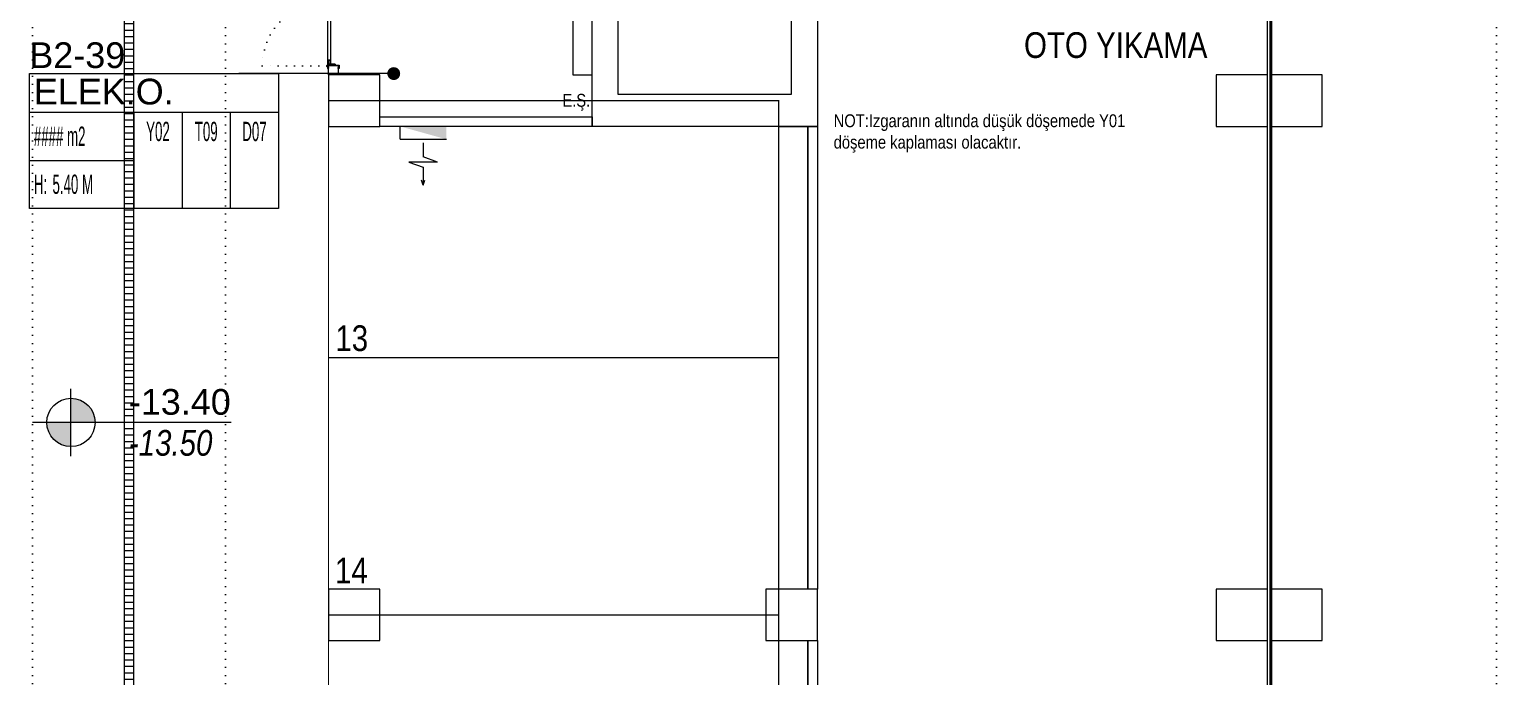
# Model space of a CAD drawing. Header units: metres. Extents: x -13933 to 152404, y -7861 to 21912.
# Drawn here: x 5595 to 7876, y 1544 to 2551 of the extents above; entities that cross this region are included whole.
import ezdxf
from ezdxf.enums import TextEntityAlignment as Align

# ---------------------------------------------------------------- set-up
doc = ezdxf.new("R2010")
doc.units = ezdxf.units.M
doc.header["$LTSCALE"] = 100
doc.header["$MEASUREMENT"] = 0
doc.linetypes.add('DOT2', pattern=[0.125, 0, -0.125])
doc.linetypes.add('HIDDEN', pattern=[0.375, 0.25, -0.125])
doc.layers.get('0').update_dxf_attribs({"color": 9, "lineweight": 9})
for name, color, linetype, lineweight in [('00', 9, 'Continuous', 9), ('01', 9, 'Continuous', 9), ('05', 9, 'Continuous', 9), ('06B', 9, 'Continuous', 9), ('06D', 9, 'Continuous', 9), ('10', 9, 'Continuous', 9), ('20', 9, 'DOT2', 9), ('21', 9, 'Continuous', 9), ('21_mahal200', 9, 'Continuous', 9), ('32-ekipman', 9, 'Continuous', 9)]:
    doc.layers.add(name, color=color, linetype=linetype, lineweight=lineweight)
doc.styles.add('Arial', font='arial.ttf', dxfattribs={"height": 2.5})
doc.styles.add('MuuM_TEXT-ITALIC', font='ARIALNI.TTF')
doc.styles.add('MuuM_TEXT-STANDART', font='ARIALN.TTF')
doc.dimstyles.new('MuuM_DIM200', dxfattribs={"dimscale": 20, "dimtxt": 2, "dimasz": 1, "dimexe": 1, "dimexo": 1, "dimgap": 1, "dimtad": 1, "dimdec": 1, "dimrnd": 0.5, "dimdsep": 46, "dimtxsty": 'MuuM_TEXT-STANDART', "dimblk": 'ARCHTICK', "dimcen": 0, "dimdle": 0.15, "dimclrd": 256, "dimclre": 256, "dimclrt": 256, "dimadec": 0, "dimazin": 0, "dimtfac": 5, "dimtdec": 1, "dimtix": 1, "dimtmove": 2, "dimatfit": 3, "dimldrblk": 'DOT', "dimfxl": 3, "dimfxlon": 1, "dimtolj": 1, "dimlwd": -1, "dimlwe": -1, "dimarcsym": 0})

# ---------------------------------------------------------------- blocks, each defined once
blk = doc.blocks.new('p-kolon_80x80')
blk.add_lwpolyline([(-40, -40), (40, -40), (40, 40), (-40, 40)], close=True)
blk = doc.blocks.new('2.bod.sitatik')
at = {"layer": '01'}
blk.add_lwpolyline([(6510, -5630), (6510, -5630), (6510, -5630), (6510, -6180), (6780, -6180), (6780, -5765), (6780, -5765), (6780, -5630), (6820, -5630), (6820, -6230), (6470, -6230), (6470, -5630), (6510, -5630)], dxfattribs=at)
for p in [(6100, -6190), (7480, -6190), (7565, -6190), (6100, -6990), (6780, -6990), (7480, -6990), (7565, -6990)]:
    blk.add_blockref('p-kolon_80x80', p, dxfattribs=at)
blk = doc.blocks.new('p-işyeri')
at = {"color": 0, "const_width": 2}
blk.add_lwpolyline([(200, 0), (200, 700), (-200, 700), (-200, 0)], close=True, dxfattribs=at)
blk = doc.blocks.new('p-birim')
blk.add_lwpolyline([(0, 0), (1, 0), (1, 1), (0, 1)], close=True)
blk = doc.blocks.new('p-ızgara')
at = {"layer": '06D'}
h = blk.add_hatch(dxfattribs=at)
h.set_pattern_fill('_USER', color=252, scale=10, angle=180, style=0, pattern_type=0)
h.set_pattern_definition([(180, (20, -8630), (-1e-15, -10), [])])
h.paths.add_polyline_path([(5742.5, -4975), (5742.5, -8278.5), (5757.5, -8278.5), (5757.5, -4975)])
blk.add_lwpolyline([(5742.5, -4975), (5742.5, -8278.5), (5757.5, -8278.5), (5757.5, -4975)], close=True, dxfattribs=at)
blk = doc.blocks.new('0_elevationtarget-p-bk')
h = blk.add_hatch(color=250)
h.paths.add_polyline_path([(1.88, 0, 0.414214), (0, 1.88), (0, 0)])
h.paths.add_polyline_path([(0, 0), (-1.88, 0, 0.414214), (0, -1.88)])
blk.add_line((0, -2.62), (0, 2.62))
blk.add_lwpolyline([(12.45, 0), (-3, 0)])
blk.add_circle((0, 0), 1.88)
at = {"style": 'Arial'}
blk.add_attdef('BITMISKOT', text='', height=2, dxfattribs=at).set_placement((4.5, 0), align=Align.BOTTOM_LEFT)
at = {"style": 'MuuM_TEXT-ITALIC'}
blk.add_attdef('FINISHINGFLOORLEVEL', text='', height=2, dxfattribs=at).set_placement((4.5, -0.59), align=Align.TOP_LEFT)
blk = doc.blocks.new('YD-72-20')
at = {"linetype": 'Continuous'}
for p, q in [((0, 0.714), (-0.028, 0.634)), ((0, 0.714), (0.028, 0.634)), ((0, 0.434), (0, 0.714)), ((-0.225, 0.355), (0.225, 0.355)), ((-0.225, 0.355), (0, 0.276)), ((0.225, 0.355), (0, 0.434)), ((0, 0.058), (0, 0.276)), ((0.36, 0), (-0.36, 0)), ((0.36, 0), (0.36, -0.2))]:
    blk.add_line(p, q, dxfattribs=at)
blk.add_solid([(0.36, -0.2), (-0.36, 0), (-0.36, -0.2)])
blk = doc.blocks.new('A$C29B32992')
at = {"xscale": 100, "yscale": 100, "zscale": 100, "rotation": 180}
blk.add_blockref('YD-72-20', (6207.2, -8510.1), dxfattribs=at)
blk = doc.blocks.new('gr-p-barel kilitli kapı kolu')
at = {"flags": 128}
for points in [[(-0.9, 0.8), (-0.9, 4.9), (-11.7, 4.9), (-11.7, 6.7), (0.9, 6.7), (0.9, 0.8)], [(-0.8, 5), (0.8, 6.6)]]:
    blk.add_lwpolyline(points, dxfattribs=at)
blk.add_lwpolyline([(-2.75, 0), (-2.75, 0.7), (2.75, 0.7), (2.75, 0)])
blk.add_lwpolyline([(-1.3, 0.7), (1.3, 0.7), (1.3, 0.8), (-1.3, 0.8)], close=True)
blk = doc.blocks.new('prf-scr2')
at = {"linetype": 'DOT2', "ltscale": 10}
blk.add_line((0, 0.2), (0, -1.1), dxfattribs=at)
for p, q in [((-0.1, -0.2), (0.1, -0.3)), ((0.1, -0.2), (-0.1, -0.2)), ((0.1, -0.3), (-0.1, -0.3)), ((-0.1, -0.3), (0.1, -0.4)), ((0.1, -0.4), (-0.1, -0.4)), ((0.1, -0.5), (-0.1, -0.4)), ((-0.1, -0.4), (0.1, -0.4)), ((0.1, -0.6), (-0.1, -0.5)), ((-0.1, -0.5), (0.1, -0.5)), ((-0.1, -0.6), (0.1, -0.7)), ((0.1, -0.6), (-0.1, -0.6)), ((-0.1, -0.6), (0.1, -0.6)), ((-0.1, -0.7), (0.1, -0.8)), ((0.1, -0.7), (-0.1, -0.7)), ((-0.1, -0.8), (0.1, -0.8)), ((0.1, -0.8), (-0.1, -0.8)), ((0.1, -0.2), (0, -0.1)), ((0, -0.2), (0.1, -0.2))]:
    blk.add_line(p, q)
blk.add_lwpolyline([(0.2, 0), (-0.2, 0), (-0.2, 0), (-0.1, -0.1), (0.1, -0.1), (0.2, 0), (0.2, 0)], close=True)
for points in [[(0.2, 0), (-0.2, 0)], [(-0.1, -0.1), (-0.1, -0.2), (-0.1, -0.2), (-0.1, -0.2), (-0.1, -0.2), (-0.1, -0.3), (-0.1, -0.3), (-0.1, -0.3), (-0.1, -0.3), (-0.1, -0.4), (-0.1, -0.4), (-0.1, -0.4), (-0.1, -0.4), (-0.1, -0.4), (-0.1, -0.5), (-0.1, -0.5), (-0.1, -0.5), (-0.1, -0.5), (-0.1, -0.5), (-0.1, -0.5), (-0.1, -0.6), (-0.1, -0.6), (-0.1, -0.6), (-0.1, -0.6), (-0.1, -0.6), (-0.1, -0.7), (-0.1, -0.7), (-0.1, -0.7), (-0.1, -0.7), (-0.1, -0.7), (-0.1, -0.8), (-0.1, -0.8), (-0.1, -0.8), (-0.1, -0.8), (0, -0.9), (0, -0.9), (0, -0.9), (0.1, -0.8), (0.1, -0.8), (0.1, -0.7), (0.1, -0.7), (0.1, -0.7), (0.1, -0.7), (0.1, -0.7), (0.1, -0.7), (0.1, -0.6), (0.1, -0.6), (0.1, -0.6), (0.1, -0.6), (0.1, -0.6), (0.1, -0.5), (0.1, -0.5), (0.1, -0.5), (0.1, -0.5), (0.1, -0.4), (0.1, -0.4), (0.1, -0.4), (0.1, -0.4), (0.1, -0.4), (0.1, -0.3), (0.1, -0.3), (0.1, -0.3), (0.1, -0.3), (0.1, -0.3), (0.1, -0.3), (0.1, -0.2), (0.1, -0.2), (0.1, -0.2), (0.1, -0.2), (0.1, -0.2), (0.1, -0.1)]]:
    blk.add_lwpolyline(points)
blk = doc.blocks.new('K-SAC-01')
at = {"layer": '10'}
for points in [[(-4.6, 16.2, -0.414214), (-4.5, 16.3), (-0.1, 16.3, -0.414214), (0, 16.2), (0, 5.9), (0.2, 5.9), (0.2, 16.2, 0.414214), (-0.1, 16.5), (-4.5, 16.5, 0.414214), (-4.8, 16.2), (-4.8, 15.3, 0.414214), (-4.5, 15), (-3.4, 15), (-3.4, 15.2), (-4.5, 15.2, -0.414214), (-4.6, 15.3)], [(0.2, 10.3, -0.414214), (0.5, 10.6), (1.5, 10.6, -0.414214), (1.8, 10.3), (1.8, 3.9, -0.414214), (1.5, 3.6, -0.414214), (1.2, 3.9), (1.2, 4.8), (0.2, 4.8), (0.2, -1.2, -0.414214), (-0.1, -1.5), (-4.5, -1.5, -0.414214), (-4.8, -1.2), (-4.8, -0.3, -0.414214), (-4.5, 0), (-3.4, 0), (-3.4, -0.2), (-4.5, -0.2, 0.414214), (-4.6, -0.3), (-4.6, -1.2, 0.414214), (-4.5, -1.3), (-0.1, -1.3, 0.414214), (0, -1.2), (0, 5), (1.4, 5), (1.4, 3.9, 0.414214), (1.5, 3.8, 0.414214), (1.6, 3.9), (1.6, 10.3, 0.414214), (1.5, 10.4), (0.5, 10.4, 0.414214), (0.4, 10.3), (0.4, 9.4), (0.2, 9.4)], [(-0.4, -2), (1, -1.4), (1, 1.5), (1.2, 1.5), (1.2, -1.5), (-0.3, -2.2, -14.796002)], [(99.8, 10.3, 0.414214), (99.5, 10.6), (98.5, 10.6, 0.414214), (98.2, 10.3), (98.2, 3.9, 0.414214), (98.5, 3.6, 0.414214), (98.8, 3.9), (98.8, 4.8), (99.8, 4.8), (99.8, -1.2, 0.414214), (100.1, -1.5), (104.5, -1.5, 0.414214), (104.8, -1.2), (104.8, -0.3, 0.414214), (104.5, 0), (103.4, 0), (103.4, -0.2), (104.5, -0.2, -0.414214), (104.6, -0.3), (104.6, -1.2, -0.414214), (104.5, -1.3), (100.1, -1.3, -0.414214), (100, -1.2), (100, 5), (98.6, 5), (98.6, 3.9, -0.414214), (98.5, 3.8, -0.414214), (98.4, 3.9), (98.4, 10.3, -0.414214), (98.5, 10.4), (99.5, 10.4, -0.414214), (99.6, 10.3), (99.6, 9.4), (99.8, 9.4)], [(104.6, 16.2, 0.414214), (104.5, 16.3), (100.1, 16.3, 0.414214), (100, 16.2), (100, 5.9), (99.8, 5.9), (99.8, 16.2, -0.414214), (100.1, 16.5), (104.5, 16.5, -0.414214), (104.8, 16.2), (104.8, 15.3, -0.414214), (104.5, 15), (103.4, 15), (103.4, 15.2), (104.5, 15.2, 0.414214), (104.6, 15.3)]]:
    blk.add_lwpolyline(points, format="xyb", close=True, dxfattribs=at)
for points in [[(98.8, 0.1), (98.8, 2.1), (99.1, 2.1), (99.1, 3.2), (1.5, 3.2), (1.5, 2.1), (1.8, 2.1), (1.8, 0.1), (1.5, 0.1), (1.5, 1.9), (1.2, 1.9), (1.2, 3.5), (99.4, 3.5), (99.4, 1.9), (99.1, 1.9), (99.1, 0.1)], [(98.8, 2.1), (98.8, 0.1), (99.4, 0.1), (99.4, -1.5), (1.2, -1.5), (1.2, 0.1), (1.8, 0.1), (1.8, 2.1), (2.1, 2.1), (2.1, -0.1), (1.5, -0.1), (1.5, -1.2), (99.1, -1.2), (99.1, -0.1), (98.5, -0.1), (98.5, 2.1), (98.8, 2.1)]]:
    blk.add_lwpolyline(points, dxfattribs=at)
for points in [[(2.1, 3), (8.1, 3), (8.1, -1), (2.1, -1)], [(2.4, 2.7), (7.8, 2.7), (7.8, -0.7), (2.4, -0.7)], [(98.5, 3), (92.5, 3), (92.5, -1), (98.5, -1)], [(98.2, 2.7), (92.8, 2.7), (92.8, -0.7), (98.2, -0.7)]]:
    blk.add_lwpolyline(points, close=True, dxfattribs=at)
blk.add_circle((-0.9, -2.5), 0.55, dxfattribs=at)
at = {"layer": '20', "linetype": 'HIDDEN'}
for points in [[(-0.2, -1.3), (-0.2, 0), (-1.7, 0), (-1.7, -1.3)], [(-0.4, -2), (-0.4, -0.2), (-1.5, -0.2), (-1.5, -2)]]:
    blk.add_lwpolyline(points, dxfattribs=at)
at = {"layer": '20'}
blk.add_lwpolyline([(-0.9, -2.5), (-0.9, -102.9)], dxfattribs=at)
blk.add_arc((-0.9, -2.5), 100.4, 270, 1.5131, dxfattribs=at)
at = {"layer": '06B'}
blk.add_blockref('gr-p-barel kilitli kapı kolu', (91.4, 3.5), dxfattribs=at)
at = {"layer": '06B', "xscale": -1, "rotation": 180}
blk.add_blockref('gr-p-barel kilitli kapı kolu', (91.4, -1.5), dxfattribs=at)
at = {"layer": '10', "xscale": -1, "rotation": 90}
blk.add_blockref('prf-scr2', (1.5, 1), dxfattribs=at)
at = {"layer": '10', "rotation": 270}
blk.add_blockref('prf-scr2', (99.1, 1.2), dxfattribs=at)
blk = doc.blocks.new('_ArchTick')
at = {"color": 0, "linetype": 'ByBlock', "const_width": 0.15}
blk.add_lwpolyline([(-0.5, -0.5), (0.5, 0.5)], dxfattribs=at)
blk = doc.blocks.new('_Dot')
at = {"color": 0, "linetype": 'ByBlock', "lineweight": -2}
blk.add_line((-0.5, 0), (-1, 0), dxfattribs=at)
at = {"color": 0, "linetype": 'ByBlock', "const_width": 0.5}
blk.add_lwpolyline([(-0.25, 0, 1), (0.25, 0, 1)], format="xyb", close=True, dxfattribs=at)
blk = doc.blocks.new('0_roomno2')
blk.add_lwpolyline([(19.38, -10.5), (0, -10.5), (0, 0), (19.38, 0)], close=True)
for points in [[(0, -3), (19.38, -3)], [(8.12, -3), (8.12, -10.5)], [(11.88, -3), (11.88, -10.5)], [(15.62, -3), (15.62, -10.5)], [(0, -6.75), (8.12, -6.75)]]:
    blk.add_lwpolyline(points)
at = {"style": 'MuuM_TEXT-STANDART', "width": 0.6}
blk.add_text('H:', height=1.5, dxfattribs=at).set_placement((0.35, -8.61), align=Align.MIDDLE_LEFT)
at = {"style": 'Arial'}
blk.add_attdef('ODANO', (0, 1.17), '', height=2, dxfattribs=at)
blk.add_attdef('MEKANADI', text='', height=2, dxfattribs=at).set_placement((0.35, -3), align=Align.BOTTOM_LEFT)
at = {"style": 'MuuM_TEXT-STANDART', "width": 0.6}
for tag, p in [('M2', (0.35, -4.88)), ('TEMIZTAVANYUKSEKLIGI', (1.8, -8.61))]:
    blk.add_attdef(tag, text='', height=1.5, dxfattribs=at).set_placement(p, align=Align.MIDDLE_LEFT)
for tag, p in [('YER01', (10, -4.5)), ('TAVAN01', (13.75, -4.5)), ('DUVAR01', (17.5, -4.5)), ('YER02', (10, -6.75)), ('TAVAN02', (13.75, -6.75)), ('DUVAR02', (17.5, -6.75)), ('YER03', (10, -9)), ('TAVAN03', (13.75, -9)), ('DUVAR03', (17.5, -9))]:
    blk.add_attdef(tag, text='', height=1.5, dxfattribs=at).set_placement(p, align=Align.MIDDLE_CENTER)
blk = doc.blocks.new('2.bod.Mimari')
at = {"layer": '00'}
for points in [[(6060, -6135), (6075, -6135), (6075, -6150)], [(6075, -6150), (6060, -6150), (6060, -6135)], [(6400, -6215), (6470, -6215), (6470, -6230), (6140, -6230), (6140, -6215), (6400, -6215)]]:
    blk.add_lwpolyline(points, dxfattribs=at)
for points in [[(6820, -6230), (6820, -6950), (6805, -6950), (6805, -6230)], [(6820, -7030), (6820, -7750), (6805, -7750), (6805, -7030)]]:
    blk.add_lwpolyline(points, close=True, dxfattribs=at)
at = {"layer": '06D', "linetype": 'DOT2'}
for points in [[(5600, -4350), (5600, -7755), (5600, -8105)], [(5900, -4350), (5900, -7755), (5900, -8105)], [(7876.12, -4350), (7876.12, -7755), (7876.12, -8105)]]:
    blk.add_lwpolyline(points, dxfattribs=at)
at = {"layer": '06D'}
for points in [[(7520, -8550), (7520, -5430)], [(6470, -6150), (6470, -6000), (6440, -6000), (6440, -6150), (6470, -6150)]]:
    blk.add_lwpolyline(points, dxfattribs=at)
at = {"layer": '20', "const_width": 5}
blk.add_lwpolyline([(7525, -8550), (7525, -4630)], dxfattribs=at)
at = {"xscale": -1, "rotation": 270}
blk.add_blockref('K-SAC-01', (6060, -6135), dxfattribs=at)
at = {"layer": '05', "xscale": -45, "yscale": 720}
for p in [(6805, -6950), (6805, -7750)]:
    blk.add_blockref('p-birim', p, dxfattribs=at)
at = {"layer": '06D'}
blk.add_blockref('p-ızgara', (0, 0), dxfattribs=at)
at = {"layer": '06D', "color": 89, "linetype": 'HIDDEN', "true_color": 0x2e4d23, "rotation": 90}
for p in [(6760, -6390), (6760, -6790), (6760, -7190)]:
    blk.add_blockref('p-işyeri', p, dxfattribs=at)
at = {"layer": '21', "xscale": 20, "yscale": 20, "zscale": 20}
blk.add_blockref('0_elevationtarget-p-bk', (5659.61, -6690.6), dxfattribs=at).add_auto_attribs({'BITMISKOT': '-13.40', 'FINISHINGFLOORLEVEL': '-13.50'})
at = {"layer": '21_mahal200'}
ref = blk.add_blockref('0_roomno2', (5594.9, -6147.81), dxfattribs=dict(at, xscale=20, yscale=20, zscale=20))
ref.add_attrib('ODANO', 'B2-39', (5594.9, -6139.17), dxfattribs={"layer": '0', "height": 40, "style": 'Arial'})
ref.add_attrib('MEKANADI', 'ELEK.O.', dxfattribs={"layer": '0', "height": 40, "style": 'Arial'}).set_placement((5601.9, -6207.81), align=Align.BOTTOM_LEFT)
ref.add_attrib('M2', '#### m2', dxfattribs={"layer": '0', "height": 30, "style": 'MuuM_TEXT-STANDART', "width": 0.6}).set_placement((5601.9, -6245.31), align=Align.MIDDLE_LEFT)
ref.add_attrib('TEMIZTAVANYUKSEKLIGI', '5.40 M', dxfattribs={"layer": '0', "height": 30, "style": 'MuuM_TEXT-STANDART', "width": 0.6}).set_placement((5630.9, -6319.97), align=Align.MIDDLE_LEFT)
ref.add_attrib('YER01', 'Y02', dxfattribs={"layer": '0', "height": 30, "style": 'MuuM_TEXT-STANDART', "width": 0.6}).set_placement((5794.9, -6237.81), align=Align.MIDDLE_CENTER)
ref.add_attrib('TAVAN01', 'T09', dxfattribs={"layer": '0', "height": 30, "style": 'MuuM_TEXT-STANDART', "width": 0.6}).set_placement((5869.9, -6237.81), align=Align.MIDDLE_CENTER)
ref.add_attrib('DUVAR01', 'D07', dxfattribs={"layer": '0', "height": 30, "style": 'MuuM_TEXT-STANDART', "width": 0.6}).set_placement((5944.9, -6237.81), align=Align.MIDDLE_CENTER)
at = {"layer": '32-ekipman'}
blk.add_blockref('A$C29B32992', (0, 2260.12), dxfattribs=at)
at = {"layer": '21', "style": 'MuuM_TEXT-STANDART'}
blk.add_text('OTO YIKAMA', height=40, dxfattribs=at).set_placement((7426.45, -6135.47), align=Align.BOTTOM_RIGHT)
blk.add_text('E.Ş.', height=20, dxfattribs=at).set_placement((6423.6, -6199.36))
for s, p in [('13', (6070.64, -6591.49)), ('14', (6070.08, -6952.98))]:
    blk.add_text(s, height=40, dxfattribs=at).set_placement(p, align=Align.BOTTOM_LEFT)
at = {"layer": '21', "insert": (6845.35, -6211.17), "char_height": 20, "width": 483.1245, "attachment_point": 1, "style": 'MuuM_TEXT-STANDART'}
blk.add_mtext('NOT:Izgaranın altında düşük döşemede Y01 döşeme kaplaması olacaktır.', dxfattribs=at)
at = {"layer": '21_mahal200'}
blk.add_leader([(6161.42, -6147.81), (5920.83, -6147.81)], dimstyle='MuuM_DIM200', override={"dimasz": 1, "dimfxl": 10}, dxfattribs=at)

msp = doc.modelspace()

# ---------------------------------------------------------------- block references
for name in ['2.bod.sitatik', '2.bod.Mimari']:
    msp.add_blockref(name, (0, 8630))

doc.saveas('drawing.dxf')
